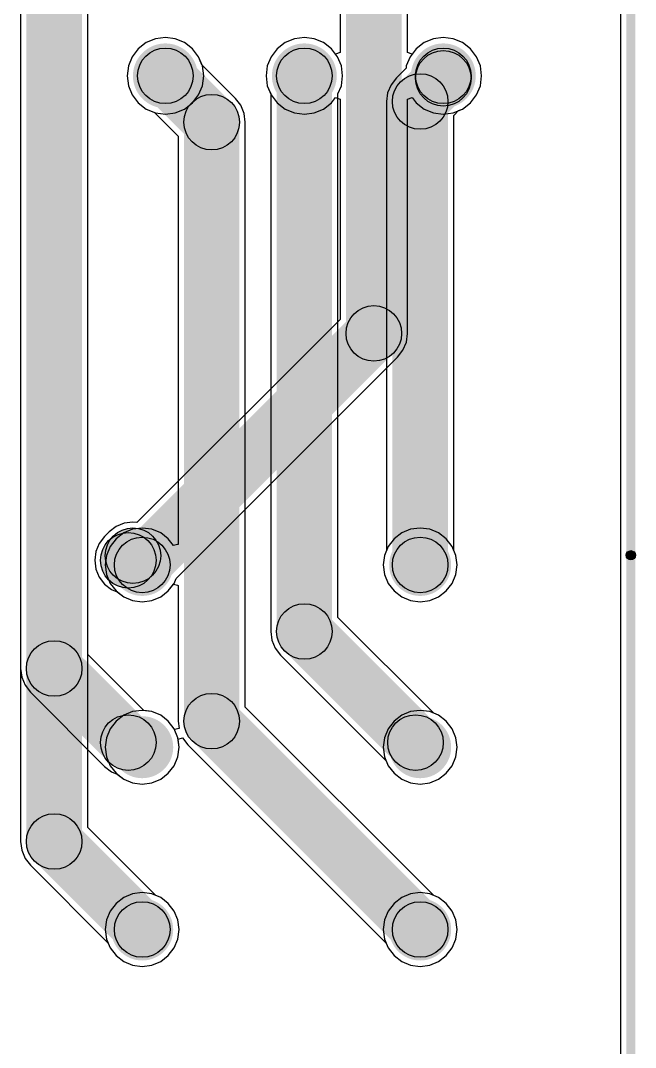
# Model space of a CAD drawing. Header units: millimetres. Extents: x -4.1 to 28.1, y -16.1 to 77.1.
# Drawn here: x 11.27 to 28.13, y 30.5 to 58.67 of the extents above; entities that cross this region are included whole.
import ezdxf

# ---------------------------------------------------------------- set-up
doc = ezdxf.new("R2010")
doc.units = ezdxf.units.MM
for name, color, linetype in [('BottomLayer', 5, 'Continuous'), ('KeepOutLayer', 6, 'Continuous'), ('PadHoleLayer', 156, 'Continuous'), ('TopLayer', 1, 'Continuous')]:
    doc.layers.add(name, color=color, linetype=linetype)

# ---------------------------------------------------------------- blocks, each defined once
blk = doc.blocks.new('T______________KF2EDGRT_3_81_2_3P__4')
at = {"layer": 'BottomLayer'}
h = blk.add_hatch(color=5, dxfattribs=at)
edge = h.paths.add_edge_path()
edge.add_arc((-3.81, 12.7), 0.889, 0, 360)
h = blk.add_hatch(color=5, dxfattribs=at)
edge = h.paths.add_edge_path()
edge.add_arc((0, 12.7), 0.889, 0, 360)
h = blk.add_hatch(color=5, dxfattribs=at)
edge = h.paths.add_edge_path()
edge.add_arc((3.81, 12.7), 0.889, 0, 360)
blk.add_hatch(color=5, dxfattribs=at).paths.add_polyline_path([(-4.699, 0.889), (-2.921, 0.889), (-2.921, -0.889), (-4.699, -0.889)])
h = blk.add_hatch(color=5, dxfattribs=at)
edge = h.paths.add_edge_path()
edge.add_arc((0, 0), 0.889, 0, 360)
h = blk.add_hatch(color=5, dxfattribs=at)
edge = h.paths.add_edge_path()
edge.add_arc((3.81, 0), 0.889, 0, 360)
at = {"layer": 'PadHoleLayer'}
h = blk.add_hatch(color=156, dxfattribs=at)
edge = h.paths.add_edge_path()
edge.add_arc((-3.81, 12.7), 0.635, 0, 360)
h = blk.add_hatch(color=156, dxfattribs=at)
edge = h.paths.add_edge_path()
edge.add_arc((0, 12.7), 0.635, 0, 360)
h = blk.add_hatch(color=156, dxfattribs=at)
edge = h.paths.add_edge_path()
edge.add_arc((3.81, 12.7), 0.635, 0, 360)
h = blk.add_hatch(color=156, dxfattribs=at)
edge = h.paths.add_edge_path()
edge.add_arc((-3.81, 0), 0.635, 0, 360)
h = blk.add_hatch(color=156, dxfattribs=at)
edge = h.paths.add_edge_path()
edge.add_arc((0, 0), 0.635, 0, 360)
h = blk.add_hatch(color=156, dxfattribs=at)
edge = h.paths.add_edge_path()
edge.add_arc((3.81, 0), 0.635, 0, 360)
at = {"layer": 'TopLayer'}
h = blk.add_hatch(color=1, dxfattribs=at)
edge = h.paths.add_edge_path()
edge.add_arc((-3.81, 12.7), 0.889, 0, 360)
h = blk.add_hatch(color=1, dxfattribs=at)
edge = h.paths.add_edge_path()
edge.add_arc((0, 12.7), 0.889, 0, 360)
h = blk.add_hatch(color=1, dxfattribs=at)
edge = h.paths.add_edge_path()
edge.add_arc((3.81, 12.7), 0.889, 0, 360)
blk.add_hatch(color=1, dxfattribs=at).paths.add_polyline_path([(-4.699, 0.889), (-2.921, 0.889), (-2.921, -0.889), (-4.699, -0.889)])
h = blk.add_hatch(color=1, dxfattribs=at)
edge = h.paths.add_edge_path()
edge.add_arc((0, 0), 0.889, 0, 360)
h = blk.add_hatch(color=1, dxfattribs=at)
edge = h.paths.add_edge_path()
edge.add_arc((3.81, 0), 0.889, 0, 360)
blk = doc.blocks.new('RELAY_HF41F_012_ZST_8')
at = {"layer": 'BottomLayer'}
h = blk.add_hatch(color=5, dxfattribs=at)
edge = h.paths.add_edge_path()
edge.add_arc((-20.2, 0), 0.85, 0, 360)
h = blk.add_hatch(color=5, dxfattribs=at)
edge = h.paths.add_edge_path()
edge.add_arc((-16.4, 0), 0.85, 0, 360)
h = blk.add_hatch(color=5, dxfattribs=at)
edge = h.paths.add_edge_path()
edge.add_arc((-5, 0), 0.85, 0, 360)
h = blk.add_hatch(color=5, dxfattribs=at)
edge = h.paths.add_edge_path()
edge.add_arc((0, 0), 0.85, 0, 360)
h = blk.add_hatch(color=5, dxfattribs=at)
edge = h.paths.add_edge_path()
edge.add_arc((5, 0), 0.85, 0, 360)
at = {"layer": 'PadHoleLayer'}
h = blk.add_hatch(color=156, dxfattribs=at)
edge = h.paths.add_edge_path()
edge.add_arc((-20.2, 0), 0.65, 0, 360)
h = blk.add_hatch(color=156, dxfattribs=at)
edge = h.paths.add_edge_path()
edge.add_arc((-16.4, 0), 0.65, 0, 360)
h = blk.add_hatch(color=156, dxfattribs=at)
edge = h.paths.add_edge_path()
edge.add_arc((-5, 0), 0.65, 0, 360)
h = blk.add_hatch(color=156, dxfattribs=at)
edge = h.paths.add_edge_path()
edge.add_arc((0, 0), 0.65, 0, 360)
h = blk.add_hatch(color=156, dxfattribs=at)
edge = h.paths.add_edge_path()
edge.add_arc((5, 0), 0.65, 0, 360)
at = {"layer": 'TopLayer'}
h = blk.add_hatch(color=1, dxfattribs=at)
edge = h.paths.add_edge_path()
edge.add_arc((-20.2, 0), 0.85, 0, 360)
h = blk.add_hatch(color=1, dxfattribs=at)
edge = h.paths.add_edge_path()
edge.add_arc((-16.4, 0), 0.85, 0, 360)
h = blk.add_hatch(color=1, dxfattribs=at)
edge = h.paths.add_edge_path()
edge.add_arc((-5, 0), 0.85, 0, 360)
h = blk.add_hatch(color=1, dxfattribs=at)
edge = h.paths.add_edge_path()
edge.add_arc((0, 0), 0.85, 0, 360)
h = blk.add_hatch(color=1, dxfattribs=at)
edge = h.paths.add_edge_path()
edge.add_arc((5, 0), 0.85, 0, 360)
blk = doc.blocks.new('RELAY_HF41F_012_ZST_9')
at = {"layer": 'BottomLayer'}
h = blk.add_hatch(color=5, dxfattribs=at)
edge = h.paths.add_edge_path()
edge.add_arc((-20.2, 0), 0.85, 0, 360)
h = blk.add_hatch(color=5, dxfattribs=at)
edge = h.paths.add_edge_path()
edge.add_arc((-16.4, 0), 0.85, 0, 360)
h = blk.add_hatch(color=5, dxfattribs=at)
edge = h.paths.add_edge_path()
edge.add_arc((-5, 0), 0.85, 0, 360)
h = blk.add_hatch(color=5, dxfattribs=at)
edge = h.paths.add_edge_path()
edge.add_arc((0, 0), 0.85, 0, 360)
h = blk.add_hatch(color=5, dxfattribs=at)
edge = h.paths.add_edge_path()
edge.add_arc((5, 0), 0.85, 0, 360)
at = {"layer": 'PadHoleLayer'}
h = blk.add_hatch(color=156, dxfattribs=at)
edge = h.paths.add_edge_path()
edge.add_arc((-20.2, 0), 0.65, 0, 360)
h = blk.add_hatch(color=156, dxfattribs=at)
edge = h.paths.add_edge_path()
edge.add_arc((-16.4, 0), 0.65, 0, 360)
h = blk.add_hatch(color=156, dxfattribs=at)
edge = h.paths.add_edge_path()
edge.add_arc((-5, 0), 0.65, 0, 360)
h = blk.add_hatch(color=156, dxfattribs=at)
edge = h.paths.add_edge_path()
edge.add_arc((0, 0), 0.65, 0, 360)
h = blk.add_hatch(color=156, dxfattribs=at)
edge = h.paths.add_edge_path()
edge.add_arc((5, 0), 0.65, 0, 360)
at = {"layer": 'TopLayer'}
h = blk.add_hatch(color=1, dxfattribs=at)
edge = h.paths.add_edge_path()
edge.add_arc((-20.2, 0), 0.85, 0, 360)
h = blk.add_hatch(color=1, dxfattribs=at)
edge = h.paths.add_edge_path()
edge.add_arc((-16.4, 0), 0.85, 0, 360)
h = blk.add_hatch(color=1, dxfattribs=at)
edge = h.paths.add_edge_path()
edge.add_arc((-5, 0), 0.85, 0, 360)
h = blk.add_hatch(color=1, dxfattribs=at)
edge = h.paths.add_edge_path()
edge.add_arc((0, 0), 0.85, 0, 360)
h = blk.add_hatch(color=1, dxfattribs=at)
edge = h.paths.add_edge_path()
edge.add_arc((5, 0), 0.85, 0, 360)

msp = doc.modelspace()

# ---------------------------------------------------------------- hatches: boundary and pattern name
at = {"layer": 'BottomLayer'}
for points in [[(21.717, 50.085), (20.193, 50.085), (20.193, 67.945), (21.717, 67.945)], [(12.954, 40.894), (11.43, 40.894), (11.43, 62.992), (12.954, 62.992)], [(15.144, 43.196), (14.066, 44.274), (20.416, 50.624), (21.494, 49.546)], [(14.763, 43.323), (13.685, 44.401), (13.812, 44.528), (14.89, 43.45)], [(11.653, 40.355), (12.731, 41.433), (14.763, 39.401), (13.685, 38.323)]]:
    msp.add_hatch(color=5, dxfattribs=at).paths.add_polyline_path(points)
h = msp.add_hatch(color=5, dxfattribs=at)
edge = h.paths.add_edge_path()
edge.add_arc((20.955, 50.085), 0.762, 0, 360)
h = msp.add_hatch(color=5, dxfattribs=at)
edge = h.paths.add_edge_path()
edge.add_arc((20.955, 50.085), 0.762, 0, 360)
h = msp.add_hatch(color=5, dxfattribs=at)
edge = h.paths.add_edge_path()
edge.add_arc((14.224, 43.862), 0.762, 0, 360)
h = msp.add_hatch(color=5, dxfattribs=at)
edge = h.paths.add_edge_path()
edge.add_arc((14.351, 43.989), 0.762, 0, 360)
h = msp.add_hatch(color=5, dxfattribs=at)
edge = h.paths.add_edge_path()
edge.add_arc((14.605, 43.735), 0.762, 0, 360)
h = msp.add_hatch(color=5, dxfattribs=at)
edge = h.paths.add_edge_path()
edge.add_arc((12.192, 40.894), 0.762, 0, 360)
h = msp.add_hatch(color=5, dxfattribs=at)
edge = h.paths.add_edge_path()
edge.add_arc((12.192, 40.894), 0.762, 0, 360)
h = msp.add_hatch(color=5, dxfattribs=at)
edge = h.paths.add_edge_path()
edge.add_arc((14.224, 38.862), 0.762, 0, 360)
at = {"layer": 'KeepOutLayer'}
for points in [[(28.127, 44), (27.873, 44), (27.873, 77), (28.127, 77)], [(28.127, -16), (27.873, -16), (27.873, 44), (28.127, 44)]]:
    msp.add_hatch(color=6, dxfattribs=at).paths.add_polyline_path(points)
h = msp.add_hatch(color=6, dxfattribs=at)
edge = h.paths.add_edge_path()
edge.add_arc((28, 44), 0.127, 0, 360)
h = msp.add_hatch(color=6, dxfattribs=at)
edge = h.paths.add_edge_path()
edge.add_arc((28, 44), 0.127, 0, 360)
at = {"layer": 'TopLayer'}
for points in [[(12.954, 36.148), (11.43, 36.148), (11.43, 66.802), (12.954, 66.802)], [(14.701, 56.611), (15.779, 57.689), (17.049, 56.419), (15.971, 55.341)], [(22.764, 55.907), (21.686, 56.985), (22.321, 57.62), (23.399, 56.542)], [(19.812, 41.91), (18.288, 41.91), (18.288, 57.15), (19.812, 57.15)], [(23.622, 57.081), (22.098, 57.081), (22.098, 57.15), (23.622, 57.15)], [(22.987, 43.735), (21.463, 43.735), (21.463, 56.446), (22.987, 56.446)], [(17.272, 39.45), (15.748, 39.45), (15.748, 55.88), (17.272, 55.88)], [(18.511, 41.371), (19.589, 42.449), (22.637, 39.401), (21.559, 38.323)], [(15.971, 38.911), (17.049, 39.989), (22.764, 34.274), (21.686, 33.196)], [(11.653, 35.609), (12.731, 36.687), (15.144, 34.274), (14.066, 33.196)]]:
    msp.add_hatch(color=1, dxfattribs=at).paths.add_polyline_path(points)
h = msp.add_hatch(color=1, dxfattribs=at)
edge = h.paths.add_edge_path()
edge.add_arc((15.24, 57.15), 0.762, 0, 360)
h = msp.add_hatch(color=1, dxfattribs=at)
edge = h.paths.add_edge_path()
edge.add_arc((19.05, 57.15), 0.762, 0, 360)
h = msp.add_hatch(color=1, dxfattribs=at)
edge = h.paths.add_edge_path()
edge.add_arc((22.86, 57.15), 0.762, 0, 360)
h = msp.add_hatch(color=1, dxfattribs=at)
edge = h.paths.add_edge_path()
edge.add_arc((22.86, 57.081), 0.762, 0, 360)
h = msp.add_hatch(color=1, dxfattribs=at)
edge = h.paths.add_edge_path()
edge.add_arc((22.86, 57.081), 0.762, 0, 360)
h = msp.add_hatch(color=1, dxfattribs=at)
edge = h.paths.add_edge_path()
edge.add_arc((22.225, 56.446), 0.762, 0, 360)
h = msp.add_hatch(color=1, dxfattribs=at)
edge = h.paths.add_edge_path()
edge.add_arc((22.225, 56.446), 0.762, 0, 360)
h = msp.add_hatch(color=1, dxfattribs=at)
edge = h.paths.add_edge_path()
edge.add_arc((16.51, 55.88), 0.762, 0, 360)
h = msp.add_hatch(color=1, dxfattribs=at)
edge = h.paths.add_edge_path()
edge.add_arc((16.51, 55.88), 0.762, 0, 360)
h = msp.add_hatch(color=1, dxfattribs=at)
edge = h.paths.add_edge_path()
edge.add_arc((22.225, 43.735), 0.762, 0, 360)
h = msp.add_hatch(color=1, dxfattribs=at)
edge = h.paths.add_edge_path()
edge.add_arc((19.05, 41.91), 0.762, 0, 360)
h = msp.add_hatch(color=1, dxfattribs=at)
edge = h.paths.add_edge_path()
edge.add_arc((19.05, 41.91), 0.762, 0, 360)
h = msp.add_hatch(color=1, dxfattribs=at)
edge = h.paths.add_edge_path()
edge.add_arc((16.51, 39.45), 0.762, 0, 360)
h = msp.add_hatch(color=1, dxfattribs=at)
edge = h.paths.add_edge_path()
edge.add_arc((16.51, 39.45), 0.762, 0, 360)
h = msp.add_hatch(color=1, dxfattribs=at)
edge = h.paths.add_edge_path()
edge.add_arc((22.098, 38.862), 0.762, 0, 360)
h = msp.add_hatch(color=1, dxfattribs=at)
edge = h.paths.add_edge_path()
edge.add_arc((12.192, 36.148), 0.762, 0, 360)
h = msp.add_hatch(color=1, dxfattribs=at)
edge = h.paths.add_edge_path()
edge.add_arc((12.192, 36.148), 0.762, 0, 360)
h = msp.add_hatch(color=1, dxfattribs=at)
edge = h.paths.add_edge_path()
edge.add_arc((14.605, 33.735), 0.762, 0, 360)
h = msp.add_hatch(color=1, dxfattribs=at)
edge = h.paths.add_edge_path()
edge.add_arc((22.225, 33.735), 0.762, 0, 360)

# ---------------------------------------------------------------- linework, layer by layer
at = {"layer": 'BottomLayer'}
for p, q in [((27.715, 76.715), (27.715, 44)), ((20.033, 67.945), (20.033, 57.789)), ((21.877, 57.789), (21.877, 67.563)), ((11.27, 62.992), (11.27, 40.894)), ((13.114, 41.276), (13.114, 62.61)), ((14.715, 58.06), (14.497, 57.893)), ((14.968, 58.165), (14.715, 58.06)), ((15.24, 58.2), (14.968, 58.165)), ((15.512, 58.165), (15.24, 58.2)), ((15.765, 58.06), (15.512, 58.165)), ((15.983, 57.893), (15.765, 58.06)), ((18.525, 58.06), (18.307, 57.893)), ((18.778, 58.165), (18.525, 58.06)), ((19.05, 58.2), (18.778, 58.165)), ((19.322, 58.165), (19.05, 58.2)), ((19.575, 58.06), (19.322, 58.165)), ((19.793, 57.893), (19.575, 58.06)), ((22.335, 58.06), (22.117, 57.893)), ((22.588, 58.165), (22.335, 58.06)), ((22.86, 58.2), (22.588, 58.165)), ((23.132, 58.165), (22.86, 58.2)), ((23.385, 58.06), (23.132, 58.165)), ((23.603, 57.893), (23.385, 58.06)), ((14.497, 57.893), (14.33, 57.675)), ((16.15, 57.675), (15.983, 57.893)), ((18.307, 57.893), (18.14, 57.675)), ((19.906, 57.746), (19.793, 57.893)), ((20.033, 57.789), (19.906, 57.746)), ((22.004, 57.746), (21.877, 57.789)), ((22.117, 57.893), (22.004, 57.746)), ((23.77, 57.675), (23.603, 57.893)), ((14.33, 57.675), (14.225, 57.422)), ((16.255, 57.422), (16.15, 57.675)), ((18.14, 57.675), (18.035, 57.422)), ((23.875, 57.422), (23.77, 57.675)), ((14.225, 57.422), (14.19, 57.15)), ((16.29, 57.15), (16.255, 57.422)), ((18.035, 57.422), (18, 57.15)), ((23.91, 57.15), (23.875, 57.422)), ((14.19, 57.15), (14.225, 56.878)), ((16.255, 56.878), (16.29, 57.15)), ((18, 57.15), (18.035, 56.878)), ((23.875, 56.878), (23.91, 57.15)), ((14.225, 56.878), (14.33, 56.625)), ((14.33, 56.625), (14.497, 56.407)), ((15.983, 56.407), (16.15, 56.625)), ((16.15, 56.625), (16.255, 56.878)), ((18.035, 56.878), (18.14, 56.625)), ((18.14, 56.625), (18.307, 56.407)), ((23.603, 56.407), (23.77, 56.625)), ((23.77, 56.625), (23.875, 56.878)), ((14.497, 56.407), (14.715, 56.24)), ((15.765, 56.24), (15.983, 56.407)), ((18.307, 56.407), (18.525, 56.24)), ((19.575, 56.24), (19.793, 56.407)), ((19.793, 56.407), (19.906, 56.554)), ((19.906, 56.554), (20.033, 56.511)), ((20.033, 56.511), (20.033, 50.467)), ((21.877, 56.511), (22.004, 56.554)), ((21.877, 50.085), (21.877, 56.511)), ((22.004, 56.554), (22.117, 56.407)), ((22.117, 56.407), (22.335, 56.24)), ((23.385, 56.24), (23.603, 56.407)), ((14.715, 56.24), (14.968, 56.135)), ((14.968, 56.135), (15.24, 56.1)), ((15.24, 56.1), (15.512, 56.135)), ((15.512, 56.135), (15.765, 56.24)), ((18.525, 56.24), (18.778, 56.135)), ((18.778, 56.135), (19.05, 56.1)), ((19.05, 56.1), (19.322, 56.135)), ((19.322, 56.135), (19.575, 56.24)), ((22.335, 56.24), (22.588, 56.135)), ((22.588, 56.135), (22.86, 56.1)), ((22.86, 56.1), (23.132, 56.135)), ((23.132, 56.135), (23.385, 56.24)), ((20.033, 50.467), (14.462, 44.897)), ((21.846, 49.846), (21.877, 50.085)), ((21.607, 49.433), (21.754, 49.624)), ((21.754, 49.624), (21.846, 49.846)), ((15.535, 43.361), (21.607, 49.433)), ((13.89, 44.788), (13.699, 44.641)), ((14.112, 44.88), (13.89, 44.788)), ((14.351, 44.911), (14.112, 44.88)), ((14.462, 44.897), (14.351, 44.911)), ((13.572, 44.514), (13.425, 44.323)), ((13.699, 44.641), (13.572, 44.514)), ((21.719, 44.611), (21.51, 44.45)), ((21.963, 44.712), (21.719, 44.611)), ((22.225, 44.746), (21.963, 44.712)), ((22.487, 44.712), (22.225, 44.746)), ((22.731, 44.611), (22.487, 44.712)), ((22.94, 44.45), (22.731, 44.611)), ((13.425, 44.323), (13.333, 44.101)), ((21.349, 44.241), (21.248, 43.997)), ((21.51, 44.45), (21.349, 44.241)), ((23.101, 44.241), (22.94, 44.45)), ((23.202, 43.997), (23.101, 44.241)), ((13.333, 44.101), (13.302, 43.862)), ((21.248, 43.997), (21.214, 43.735)), ((23.236, 43.735), (23.202, 43.997)), ((27.715, 44), (27.715, -15.715)), ((13.302, 43.862), (13.333, 43.623)), ((21.214, 43.735), (21.248, 43.473)), ((23.202, 43.473), (23.236, 43.735)), ((13.333, 43.623), (13.425, 43.401)), ((13.425, 43.401), (13.572, 43.21)), ((21.248, 43.473), (21.349, 43.229)), ((23.101, 43.229), (23.202, 43.473)), ((13.572, 43.21), (13.763, 43.063)), ((15.32, 43.02), (15.481, 43.229)), ((15.481, 43.229), (15.535, 43.361)), ((21.349, 43.229), (21.51, 43.02)), ((22.94, 43.02), (23.101, 43.229)), ((13.763, 43.063), (13.917, 42.999)), ((13.917, 42.999), (14.099, 42.859)), ((14.099, 42.859), (14.343, 42.758)), ((14.867, 42.758), (15.111, 42.859)), ((15.111, 42.859), (15.32, 43.02)), ((21.51, 43.02), (21.719, 42.859)), ((21.719, 42.859), (21.963, 42.758)), ((22.487, 42.758), (22.731, 42.859)), ((22.731, 42.859), (22.94, 43.02)), ((14.343, 42.758), (14.605, 42.724)), ((14.605, 42.724), (14.867, 42.758)), ((21.963, 42.758), (22.225, 42.724)), ((22.225, 42.724), (22.487, 42.758)), ((14.65, 39.74), (13.114, 41.276)), ((11.27, 40.894), (11.301, 40.655)), ((11.301, 40.655), (11.393, 40.433)), ((11.393, 40.433), (11.54, 40.242)), ((11.54, 40.242), (13.572, 38.21)), ((14.867, 39.712), (14.65, 39.74)), ((22.225, 39.746), (21.963, 39.712)), ((22.487, 39.712), (22.225, 39.746)), ((15.111, 39.611), (14.867, 39.712)), ((15.32, 39.45), (15.111, 39.611)), ((15.481, 39.241), (15.32, 39.45)), ((21.51, 39.45), (21.349, 39.241)), ((21.719, 39.611), (21.51, 39.45)), ((21.963, 39.712), (21.719, 39.611)), ((22.731, 39.611), (22.487, 39.712)), ((22.94, 39.45), (22.731, 39.611)), ((23.101, 39.241), (22.94, 39.45)), ((15.582, 38.997), (15.481, 39.241)), ((21.349, 39.241), (21.248, 38.997)), ((23.202, 38.997), (23.101, 39.241)), ((15.616, 38.735), (15.582, 38.997)), ((21.248, 38.997), (21.214, 38.735)), ((23.236, 38.735), (23.202, 38.997)), ((15.582, 38.473), (15.616, 38.735)), ((21.214, 38.735), (21.248, 38.473)), ((23.202, 38.473), (23.236, 38.735)), ((15.481, 38.229), (15.582, 38.473)), ((21.248, 38.473), (21.349, 38.229)), ((23.101, 38.229), (23.202, 38.473)), ((13.572, 38.21), (13.763, 38.063)), ((13.763, 38.063), (13.917, 37.999)), ((15.32, 38.02), (15.481, 38.229)), ((21.349, 38.229), (21.51, 38.02)), ((22.94, 38.02), (23.101, 38.229)), ((13.917, 37.999), (14.099, 37.859)), ((14.099, 37.859), (14.343, 37.758)), ((14.343, 37.758), (14.605, 37.724)), ((14.605, 37.724), (14.867, 37.758)), ((14.867, 37.758), (15.111, 37.859)), ((15.111, 37.859), (15.32, 38.02)), ((21.51, 38.02), (21.719, 37.859)), ((21.719, 37.859), (21.963, 37.758)), ((21.963, 37.758), (22.225, 37.724)), ((22.225, 37.724), (22.487, 37.758)), ((22.487, 37.758), (22.731, 37.859)), ((22.731, 37.859), (22.94, 38.02)), ((14.343, 34.712), (14.099, 34.611)), ((14.605, 34.746), (14.343, 34.712)), ((14.867, 34.712), (14.605, 34.746)), ((15.111, 34.611), (14.867, 34.712)), ((21.963, 34.712), (21.719, 34.611)), ((22.225, 34.746), (21.963, 34.712)), ((22.487, 34.712), (22.225, 34.746)), ((22.731, 34.611), (22.487, 34.712)), ((13.89, 34.45), (13.729, 34.241)), ((14.099, 34.611), (13.89, 34.45)), ((15.32, 34.45), (15.111, 34.611)), ((15.481, 34.241), (15.32, 34.45)), ((21.51, 34.45), (21.349, 34.241)), ((21.719, 34.611), (21.51, 34.45)), ((22.94, 34.45), (22.731, 34.611)), ((23.101, 34.241), (22.94, 34.45)), ((13.729, 34.241), (13.628, 33.997)), ((15.582, 33.997), (15.481, 34.241)), ((21.349, 34.241), (21.248, 33.997)), ((23.202, 33.997), (23.101, 34.241)), ((13.628, 33.997), (13.594, 33.735)), ((15.616, 33.735), (15.582, 33.997)), ((21.248, 33.997), (21.214, 33.735)), ((23.236, 33.735), (23.202, 33.997)), ((13.594, 33.735), (13.628, 33.473)), ((15.582, 33.473), (15.616, 33.735)), ((21.214, 33.735), (21.248, 33.473)), ((23.202, 33.473), (23.236, 33.735)), ((13.628, 33.473), (13.729, 33.229)), ((15.481, 33.229), (15.582, 33.473)), ((21.248, 33.473), (21.349, 33.229)), ((23.101, 33.229), (23.202, 33.473)), ((13.729, 33.229), (13.89, 33.02)), ((13.89, 33.02), (14.099, 32.859)), ((15.111, 32.859), (15.32, 33.02)), ((15.32, 33.02), (15.481, 33.229)), ((21.349, 33.229), (21.51, 33.02)), ((21.51, 33.02), (21.719, 32.859)), ((22.731, 32.859), (22.94, 33.02)), ((22.94, 33.02), (23.101, 33.229)), ((14.099, 32.859), (14.343, 32.758)), ((14.343, 32.758), (14.605, 32.724)), ((14.605, 32.724), (14.867, 32.758)), ((14.867, 32.758), (15.111, 32.859)), ((21.719, 32.859), (21.963, 32.758)), ((21.963, 32.758), (22.225, 32.724)), ((22.225, 32.724), (22.487, 32.758)), ((22.487, 32.758), (22.731, 32.859))]:
    msp.add_line(p, q, dxfattribs=at)
for centre in [(20.955, 50.085), (20.955, 50.085), (14.224, 43.862), (14.351, 43.989), (14.605, 43.735), (12.192, 40.894), (12.192, 40.894), (14.224, 38.862)]:
    msp.add_circle(centre, 0.762, dxfattribs=at)
at = {"layer": 'KeepOutLayer'}
msp.add_circle((28, 44), 0.127, dxfattribs=at)
msp.add_circle((28, 44), 0.127, dxfattribs=at)
at = {"layer": 'TopLayer'}
for p, q in [((27.715, 76.715), (27.715, 44)), ((11.27, 66.802), (11.27, 36.148)), ((13.114, 36.53), (13.114, 66.42)), ((14.715, 58.06), (14.497, 57.893)), ((14.968, 58.165), (14.715, 58.06)), ((15.24, 58.2), (14.968, 58.165)), ((15.512, 58.165), (15.24, 58.2)), ((15.765, 58.06), (15.512, 58.165)), ((15.983, 57.893), (15.765, 58.06)), ((18.525, 58.06), (18.307, 57.893)), ((18.778, 58.165), (18.525, 58.06)), ((19.05, 58.2), (18.778, 58.165)), ((19.322, 58.165), (19.05, 58.2)), ((19.575, 58.06), (19.322, 58.165)), ((19.793, 57.893), (19.575, 58.06)), ((22.335, 58.06), (22.117, 57.893)), ((22.588, 58.165), (22.335, 58.06)), ((22.86, 58.2), (22.588, 58.165)), ((23.132, 58.165), (22.86, 58.2)), ((23.385, 58.06), (23.132, 58.165)), ((23.603, 57.893), (23.385, 58.06)), ((14.497, 57.893), (14.33, 57.675)), ((16.15, 57.675), (15.983, 57.893)), ((18.307, 57.893), (18.14, 57.675)), ((19.96, 57.675), (19.793, 57.893)), ((22.117, 57.893), (21.95, 57.675)), ((23.77, 57.675), (23.603, 57.893)), ((14.33, 57.675), (14.225, 57.422)), ((16.242, 57.452), (16.15, 57.675)), ((18.14, 57.675), (18.035, 57.422)), ((20.065, 57.422), (19.96, 57.675)), ((21.95, 57.675), (21.845, 57.422)), ((23.875, 57.422), (23.77, 57.675)), ((14.225, 57.422), (14.19, 57.15)), ((17.162, 56.532), (16.242, 57.452)), ((18.035, 57.422), (18, 57.15)), ((20.1, 57.15), (20.065, 57.422)), ((21.838, 57.363), (21.573, 57.098)), ((21.845, 57.422), (21.838, 57.363)), ((23.91, 57.15), (23.875, 57.422)), ((14.19, 57.15), (14.225, 56.878)), ((18, 57.15), (18.035, 56.878)), ((20.065, 56.878), (20.1, 57.15)), ((21.426, 56.907), (21.334, 56.685)), ((21.573, 57.098), (21.426, 56.907)), ((23.875, 56.878), (23.91, 57.15)), ((14.225, 56.878), (14.33, 56.625)), ((14.33, 56.625), (14.497, 56.407)), ((18.035, 56.878), (18.128, 56.655)), ((18.128, 56.655), (18.128, 41.91)), ((19.972, 56.655), (20.065, 56.878)), ((19.972, 42.292), (19.972, 56.655)), ((21.334, 56.685), (21.303, 56.446)), ((23.603, 56.407), (23.77, 56.625)), ((23.77, 56.625), (23.875, 56.878)), ((14.497, 56.407), (14.715, 56.24)), ((17.309, 56.341), (17.162, 56.532)), ((17.401, 56.119), (17.309, 56.341)), ((21.303, 56.446), (21.303, 44.128)), ((23.385, 56.24), (23.603, 56.407)), ((14.715, 56.24), (14.938, 56.148)), ((14.938, 56.148), (15.588, 55.498)), ((17.432, 55.88), (17.401, 56.119)), ((23.147, 56.064), (23.28, 56.197)), ((23.147, 44.128), (23.147, 56.064)), ((23.28, 56.197), (23.385, 56.24)), ((17.432, 39.832), (17.432, 55.88)), ((17.432, 55.88), (17.432, 55.88)), ((15.588, 55.498), (15.588, 44.299)), ((14.099, 44.611), (13.89, 44.45)), ((14.343, 44.712), (14.099, 44.611)), ((14.605, 44.746), (14.343, 44.712)), ((14.867, 44.712), (14.605, 44.746)), ((15.111, 44.611), (14.867, 44.712)), ((15.32, 44.45), (15.111, 44.611)), ((13.729, 44.241), (13.628, 43.997)), ((13.89, 44.45), (13.729, 44.241)), ((15.461, 44.266), (15.32, 44.45)), ((15.572, 44.291), (15.461, 44.266)), ((15.588, 44.299), (15.572, 44.291)), ((13.628, 43.997), (13.594, 43.735)), ((21.248, 43.997), (21.214, 43.735)), ((21.303, 44.128), (21.248, 43.997)), ((23.202, 43.997), (23.147, 44.128)), ((23.236, 43.735), (23.202, 43.997)), ((27.715, 44), (27.715, -15.715)), ((13.594, 43.735), (13.628, 43.473)), ((21.214, 43.735), (21.248, 43.473)), ((23.202, 43.473), (23.236, 43.735)), ((13.628, 43.473), (13.729, 43.229)), ((21.248, 43.473), (21.349, 43.229)), ((23.101, 43.229), (23.202, 43.473)), ((13.729, 43.229), (13.89, 43.02)), ((15.32, 43.02), (15.461, 43.204)), ((15.461, 43.204), (15.572, 43.179)), ((15.572, 43.179), (15.588, 43.171)), ((15.588, 43.171), (15.588, 39.45)), ((21.349, 43.229), (21.51, 43.02)), ((22.94, 43.02), (23.101, 43.229)), ((13.89, 43.02), (14.099, 42.859)), ((14.099, 42.859), (14.343, 42.758)), ((14.867, 42.758), (15.111, 42.859)), ((15.111, 42.859), (15.32, 43.02)), ((21.51, 43.02), (21.719, 42.859)), ((21.719, 42.859), (21.963, 42.758)), ((22.487, 42.758), (22.731, 42.859)), ((22.731, 42.859), (22.94, 43.02)), ((14.343, 42.758), (14.605, 42.724)), ((14.605, 42.724), (14.867, 42.758)), ((21.963, 42.758), (22.225, 42.724)), ((22.225, 42.724), (22.487, 42.758)), ((22.599, 39.665), (19.972, 42.292)), ((18.128, 41.91), (18.159, 41.671)), ((18.159, 41.671), (18.251, 41.449)), ((18.251, 41.449), (18.398, 41.258)), ((18.398, 41.258), (21.295, 38.361)), ((14.605, 39.746), (14.343, 39.712)), ((14.867, 39.712), (14.605, 39.746)), ((22.599, 34.665), (17.432, 39.832)), ((13.89, 39.45), (13.729, 39.241)), ((14.099, 39.611), (13.89, 39.45)), ((14.343, 39.712), (14.099, 39.611)), ((15.111, 39.611), (14.867, 39.712)), ((15.32, 39.45), (15.111, 39.611)), ((15.481, 39.241), (15.32, 39.45)), ((15.588, 39.45), (15.614, 39.25)), ((22.731, 39.611), (22.599, 39.665)), ((22.94, 39.45), (22.731, 39.611)), ((23.101, 39.241), (22.94, 39.45)), ((13.729, 39.241), (13.628, 38.997)), ((15.49, 39.217), (15.481, 39.241)), ((15.614, 39.25), (15.49, 39.217)), ((23.202, 38.997), (23.101, 39.241)), ((13.628, 38.997), (13.594, 38.735)), ((15.587, 38.958), (15.71, 38.991)), ((15.616, 38.735), (15.587, 38.958)), ((15.71, 38.991), (15.711, 38.989)), ((15.711, 38.989), (15.858, 38.798)), ((23.236, 38.735), (23.202, 38.997)), ((13.594, 38.735), (13.628, 38.473)), ((15.582, 38.473), (15.616, 38.735)), ((15.858, 38.798), (21.295, 33.361)), ((23.202, 38.473), (23.236, 38.735)), ((13.628, 38.473), (13.729, 38.229)), ((15.481, 38.229), (15.582, 38.473)), ((21.295, 38.361), (21.349, 38.229)), ((23.101, 38.229), (23.202, 38.473)), ((13.729, 38.229), (13.89, 38.02)), ((15.32, 38.02), (15.481, 38.229)), ((21.349, 38.229), (21.51, 38.02)), ((22.94, 38.02), (23.101, 38.229)), ((13.89, 38.02), (14.099, 37.859)), ((14.099, 37.859), (14.343, 37.758)), ((14.343, 37.758), (14.605, 37.724)), ((14.605, 37.724), (14.867, 37.758)), ((14.867, 37.758), (15.111, 37.859)), ((15.111, 37.859), (15.32, 38.02)), ((21.51, 38.02), (21.719, 37.859)), ((21.719, 37.859), (21.963, 37.758)), ((21.963, 37.758), (22.225, 37.724)), ((22.225, 37.724), (22.487, 37.758)), ((22.487, 37.758), (22.731, 37.859)), ((22.731, 37.859), (22.94, 38.02)), ((14.979, 34.665), (13.114, 36.53)), ((11.27, 36.148), (11.301, 35.909)), ((11.301, 35.909), (11.393, 35.687)), ((11.393, 35.687), (11.54, 35.496)), ((11.54, 35.496), (13.675, 33.361)), ((15.111, 34.611), (14.979, 34.665)), ((22.731, 34.611), (22.599, 34.665)), ((15.32, 34.45), (15.111, 34.611)), ((15.481, 34.241), (15.32, 34.45)), ((22.94, 34.45), (22.731, 34.611)), ((23.101, 34.241), (22.94, 34.45)), ((15.582, 33.997), (15.481, 34.241)), ((23.202, 33.997), (23.101, 34.241)), ((15.616, 33.735), (15.582, 33.997)), ((23.236, 33.735), (23.202, 33.997)), ((15.582, 33.473), (15.616, 33.735)), ((23.202, 33.473), (23.236, 33.735)), ((13.675, 33.361), (13.729, 33.229)), ((15.481, 33.229), (15.582, 33.473)), ((21.295, 33.361), (21.349, 33.229)), ((23.101, 33.229), (23.202, 33.473)), ((13.729, 33.229), (13.89, 33.02)), ((13.89, 33.02), (14.099, 32.859)), ((15.111, 32.859), (15.32, 33.02)), ((15.32, 33.02), (15.481, 33.229)), ((21.349, 33.229), (21.51, 33.02)), ((21.51, 33.02), (21.719, 32.859)), ((22.731, 32.859), (22.94, 33.02)), ((22.94, 33.02), (23.101, 33.229)), ((14.099, 32.859), (14.343, 32.758)), ((14.343, 32.758), (14.605, 32.724)), ((14.605, 32.724), (14.867, 32.758)), ((14.867, 32.758), (15.111, 32.859)), ((21.719, 32.859), (21.963, 32.758)), ((21.963, 32.758), (22.225, 32.724)), ((22.225, 32.724), (22.487, 32.758)), ((22.487, 32.758), (22.731, 32.859))]:
    msp.add_line(p, q, dxfattribs=at)
for centre in [(15.24, 57.15), (19.05, 57.15), (22.86, 57.15), (22.86, 57.081), (22.86, 57.081), (22.225, 56.446), (22.225, 56.446), (16.51, 55.88), (16.51, 55.88), (22.225, 43.735), (19.05, 41.91), (19.05, 41.91), (16.51, 39.45), (16.51, 39.45), (22.098, 38.862), (12.192, 36.148), (12.192, 36.148), (14.605, 33.735), (22.225, 33.735)]:
    msp.add_circle(centre, 0.762, dxfattribs=at)

# ---------------------------------------------------------------- block references
for name, p, rotation in [('T______________KF2EDGRT_3_81_2_3P__4', (19.05, 69.85), 180), ('RELAY_HF41F_012_ZST_9', (14.605, 38.735), 90), ('RELAY_HF41F_012_ZST_8', (22.225, 38.735), 90)]:
    msp.add_blockref(name, p, dxfattribs=dict(rotation=rotation))

doc.saveas('drawing.dxf')
